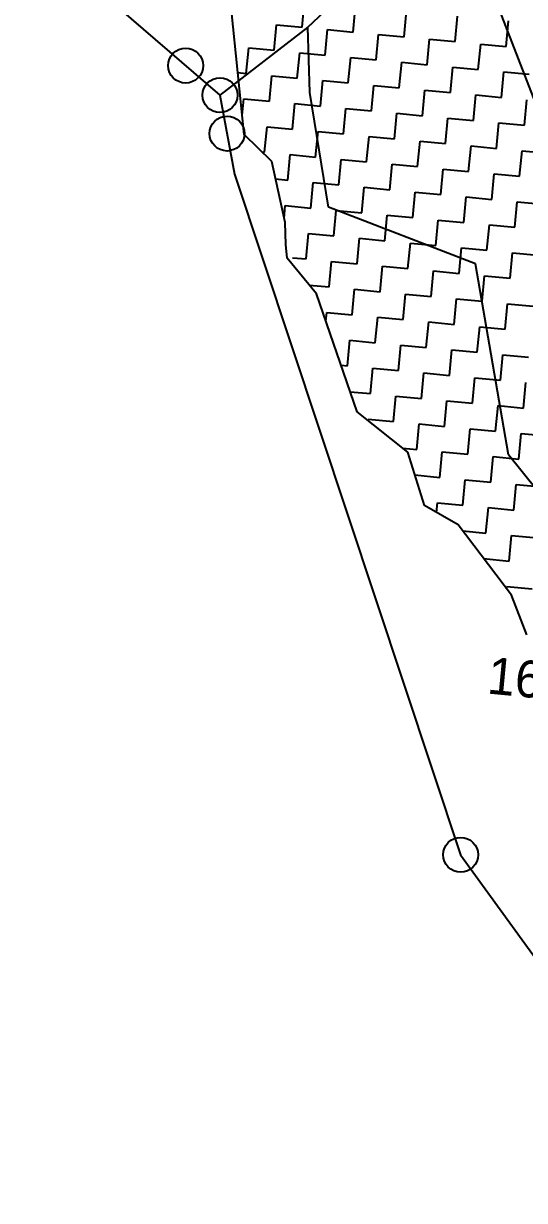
# Model space of a CAD drawing. Header units: metres. Extents: x 279090 to 282389, y 2073542 to 2078104.
# Drawn here: x 279720.7 to 279843.2, y 2076115.2 to 2076403.3 of the extents above; entities that cross this region are included whole.
import ezdxf
from ezdxf.enums import TextEntityAlignment as Align

# ---------------------------------------------------------------- set-up
doc = ezdxf.new("R2010")
doc.units = ezdxf.units.M
doc.header["$LTSCALE"] = 0.3
doc.header["$MEASUREMENT"] = 0
for name, color, linetype in [('POLY_HATCH', 12, 'Continuous'), ('POLY_PARCEL', 6, 'Continuous'), ('TEXT_PARCEL', 7, 'Continuous'), ('V_BOUND_LINE', 7, 'Continuous')]:
    doc.layers.add(name, color=color, linetype=linetype)
doc.styles.add('TEXT_MAP', font='', dxfattribs={"height": 1.8})
doc.styles.get('TEXT_MAP').set_extended_font_data('Kruti Dev 050')

msp = doc.modelspace()

# ---------------------------------------------------------------- linework, layer by layer
for centre in [(279760.31, 2076393), (279768.7, 2076385.76), (279770.44, 2076376.36), (279827.58, 2076199.82)]:
    msp.add_circle(centre, 4.27)
at = {"layer": 'POLY_HATCH'}
for p, q in [((279774.65, 2076376.15), (279771.51, 2076406.45)), ((279781.36, 2076369.52), (279774.65, 2076376.15)), ((279784.62, 2076354.55), (279781.36, 2076369.52)), ((279784.78, 2076349.2), (279784.62, 2076354.55)), ((279785.13, 2076345.84), (279784.78, 2076349.2)), ((279792.31, 2076337.16), (279785.13, 2076345.84)), ((279802.25, 2076308.22), (279792.31, 2076337.16)), ((279814.65, 2076298.39), (279802.25, 2076308.22)), ((279818.76, 2076285.33), (279814.65, 2076298.39)), ((279826.97, 2076280.56), (279818.76, 2076285.33)), ((279840.01, 2076263.33), (279826.97, 2076280.56)), ((279843.77, 2076253.65), (279840.01, 2076263.33))]:
    msp.add_line(p, q, dxfattribs=at)
at = {"layer": 'POLY_HATCH', "linetype": 'Continuous'}
for p, q in [((279788.8, 2076402.4), (279789.39, 2076408.64)), ((279801.28, 2076401.22), (279801.87, 2076407.46)), ((279813.76, 2076400.04), (279814.35, 2076406.28)), ((279826.24, 2076398.87), (279826.82, 2076405.11)), ((279838.71, 2076397.69), (279839.3, 2076403.93)), ((279781.97, 2076396.75), (279782.56, 2076402.98)), ((279782.56, 2076402.98), (279788.8, 2076402.4)), ((279794.45, 2076395.57), (279795.04, 2076401.81)), ((279795.04, 2076401.81), (279801.28, 2076401.22)), ((279806.93, 2076394.39), (279807.52, 2076400.63)), ((279807.52, 2076400.63), (279813.76, 2076400.04)), ((279819.41, 2076393.22), (279820, 2076399.46)), ((279820, 2076399.46), (279826.24, 2076398.87)), ((279831.89, 2076392.04), (279832.48, 2076398.28)), ((279832.48, 2076398.28), (279838.71, 2076397.69)), ((279775.15, 2076391.09), (279775.73, 2076397.33)), ((279775.73, 2076397.33), (279781.97, 2076396.75)), ((279787.62, 2076389.92), (279788.21, 2076396.16)), ((279788.21, 2076396.16), (279794.45, 2076395.57)), ((279800.1, 2076388.74), (279800.69, 2076394.98)), ((279800.69, 2076394.98), (279806.93, 2076394.39)), ((279812.58, 2076387.57), (279813.17, 2076393.8)), ((279813.17, 2076393.8), (279819.41, 2076393.22)), ((279825.06, 2076386.39), (279825.65, 2076392.63)), ((279825.65, 2076392.63), (279831.89, 2076392.04)), ((279773.08, 2076391.29), (279775.15, 2076391.09)), ((279780.8, 2076384.27), (279781.39, 2076390.51)), ((279781.39, 2076390.51), (279787.62, 2076389.92)), ((279793.28, 2076383.09), (279793.86, 2076389.33)), ((279793.86, 2076389.33), (279800.1, 2076388.74)), ((279837.54, 2076385.21), (279838.13, 2076391.45)), ((279838.13, 2076391.45), (279844.37, 2076390.86)), ((279805.75, 2076381.91), (279806.34, 2076388.15)), ((279806.34, 2076388.15), (279812.58, 2076387.57)), ((279818.23, 2076380.74), (279818.82, 2076386.98)), ((279818.82, 2076386.98), (279825.06, 2076386.39)), ((279774.17, 2076380.77), (279774.56, 2076384.86)), ((279774.56, 2076384.86), (279780.8, 2076384.27)), ((279786.45, 2076377.44), (279787.04, 2076383.68)), ((279787.04, 2076383.68), (279793.28, 2076383.09)), ((279830.71, 2076379.56), (279831.3, 2076385.8)), ((279831.3, 2076385.8), (279837.54, 2076385.21)), ((279843.19, 2076378.39), (279843.78, 2076384.63)), ((279798.93, 2076376.26), (279799.51, 2076382.5)), ((279799.51, 2076382.5), (279805.75, 2076381.91)), ((279811.41, 2076375.09), (279811.99, 2076381.33)), ((279811.99, 2076381.33), (279818.23, 2076380.74)), ((279823.88, 2076373.91), (279824.47, 2076380.15)), ((279824.47, 2076380.15), (279830.71, 2076379.56)), ((279779.62, 2076371.79), (279780.21, 2076378.03)), ((279780.21, 2076378.03), (279786.45, 2076377.44)), ((279836.36, 2076372.74), (279836.95, 2076378.97)), ((279836.95, 2076378.97), (279843.19, 2076378.39)), ((279792.1, 2076370.61), (279792.69, 2076376.85)), ((279792.69, 2076376.85), (279798.93, 2076376.26)), ((279804.58, 2076369.44), (279805.17, 2076375.68)), ((279805.17, 2076375.68), (279811.41, 2076375.09)), ((279817.06, 2076368.26), (279817.64, 2076374.5)), ((279817.64, 2076374.5), (279823.88, 2076373.91)), ((279779.01, 2076371.85), (279779.62, 2076371.79)), ((279829.53, 2076367.08), (279830.12, 2076373.32)), ((279830.12, 2076373.32), (279836.36, 2076372.74)), ((279842.01, 2076365.91), (279842.6, 2076372.15)), ((279842.6, 2076372.15), (279848.84, 2076371.56)), ((279785.27, 2076364.96), (279785.86, 2076371.2)), ((279785.86, 2076371.2), (279792.1, 2076370.61)), ((279797.75, 2076363.79), (279798.34, 2076370.02)), ((279798.34, 2076370.02), (279804.58, 2076369.44)), ((279810.23, 2076362.61), (279810.82, 2076368.85)), ((279810.82, 2076368.85), (279817.06, 2076368.26)), ((279822.71, 2076361.43), (279823.3, 2076367.67)), ((279823.3, 2076367.67), (279829.53, 2076367.08)), ((279835.19, 2076360.26), (279835.77, 2076366.5)), ((279835.77, 2076366.5), (279842.01, 2076365.91)), ((279782.29, 2076365.24), (279785.27, 2076364.96)), ((279790.92, 2076358.13), (279791.51, 2076364.37)), ((279791.51, 2076364.37), (279797.75, 2076363.79)), ((279803.4, 2076356.96), (279803.99, 2076363.2)), ((279803.99, 2076363.2), (279810.23, 2076362.61)), ((279815.88, 2076355.78), (279816.47, 2076362.02)), ((279816.47, 2076362.02), (279822.71, 2076361.43)), ((279828.36, 2076354.61), (279828.95, 2076360.84)), ((279828.95, 2076360.84), (279835.19, 2076360.26)), ((279784.39, 2076355.59), (279784.68, 2076358.72)), ((279784.68, 2076358.72), (279790.92, 2076358.13)), ((279796.57, 2076351.31), (279797.16, 2076357.55)), ((279797.16, 2076357.55), (279803.4, 2076356.96)), ((279840.84, 2076353.43), (279841.42, 2076359.67)), ((279841.42, 2076359.67), (279847.66, 2076359.08)), ((279809.05, 2076350.13), (279809.64, 2076356.37)), ((279809.64, 2076356.37), (279815.88, 2076355.78)), ((279821.53, 2076348.95), (279822.12, 2076355.19)), ((279822.12, 2076355.19), (279828.36, 2076354.61)), ((279789.75, 2076345.66), (279790.34, 2076351.9)), ((279790.34, 2076351.9), (279796.57, 2076351.31)), ((279834.01, 2076347.78), (279834.6, 2076354.02)), ((279834.6, 2076354.02), (279840.84, 2076353.43)), ((279802.23, 2076344.48), (279802.81, 2076350.72)), ((279802.81, 2076350.72), (279809.05, 2076350.13)), ((279814.7, 2076343.3), (279815.29, 2076349.54)), ((279815.29, 2076349.54), (279821.53, 2076348.95)), ((279827.18, 2076342.13), (279827.77, 2076348.37)), ((279827.77, 2076348.37), (279834.01, 2076347.78)), ((279786.48, 2076345.96), (279789.75, 2076345.66)), ((279839.66, 2076340.95), (279840.25, 2076347.19)), ((279840.25, 2076347.19), (279846.49, 2076346.6)), ((279795.4, 2076338.83), (279795.99, 2076345.07)), ((279795.99, 2076345.07), (279802.23, 2076344.48)), ((279807.88, 2076337.65), (279808.46, 2076343.89)), ((279808.46, 2076343.89), (279814.7, 2076343.3)), ((279820.35, 2076336.48), (279820.94, 2076342.72)), ((279820.94, 2076342.72), (279827.18, 2076342.13)), ((279832.83, 2076335.3), (279833.42, 2076341.54)), ((279833.42, 2076341.54), (279839.66, 2076340.95)), ((279790.55, 2076339.29), (279795.4, 2076338.83)), ((279801.05, 2076332), (279801.64, 2076338.24)), ((279801.64, 2076338.24), (279807.88, 2076337.65)), ((279813.53, 2076330.83), (279814.12, 2076337.06)), ((279814.12, 2076337.06), (279820.35, 2076336.48)), ((279826.01, 2076329.65), (279826.59, 2076335.89)), ((279826.59, 2076335.89), (279832.83, 2076335.3)), ((279838.48, 2076328.47), (279839.07, 2076334.71)), ((279839.07, 2076334.71), (279845.31, 2076334.12)), ((279794.61, 2076330.46), (279794.81, 2076332.59)), ((279794.81, 2076332.59), (279801.05, 2076332)), ((279806.7, 2076325.17), (279807.29, 2076331.41)), ((279807.29, 2076331.41), (279813.53, 2076330.83)), ((279819.18, 2076324), (279819.77, 2076330.24)), ((279819.77, 2076330.24), (279826.01, 2076329.65)), ((279831.66, 2076322.82), (279832.25, 2076329.06)), ((279832.25, 2076329.06), (279838.48, 2076328.47)), ((279799.87, 2076319.52), (279800.46, 2076325.76)), ((279800.46, 2076325.76), (279806.7, 2076325.17)), ((279812.35, 2076318.35), (279812.94, 2076324.59)), ((279812.94, 2076324.59), (279819.18, 2076324)), ((279824.83, 2076317.17), (279825.42, 2076323.41)), ((279825.42, 2076323.41), (279831.66, 2076322.82)), ((279798.32, 2076319.67), (279799.87, 2076319.52)), ((279837.31, 2076315.99), (279837.9, 2076322.23)), ((279837.9, 2076322.23), (279844.14, 2076321.65)), ((279805.52, 2076312.7), (279806.11, 2076318.93)), ((279806.11, 2076318.93), (279812.35, 2076318.35)), ((279818, 2076311.52), (279818.59, 2076317.76)), ((279818.59, 2076317.76), (279824.83, 2076317.17)), ((279830.48, 2076310.34), (279831.07, 2076316.58)), ((279831.07, 2076316.58), (279837.31, 2076315.99)), ((279842.96, 2076309.17), (279843.55, 2076315.41)), ((279800.55, 2076313.16), (279805.52, 2076312.7)), ((279811.18, 2076305.87), (279811.76, 2076312.11)), ((279811.76, 2076312.11), (279818, 2076311.52)), ((279823.65, 2076304.69), (279824.24, 2076310.93)), ((279824.24, 2076310.93), (279830.48, 2076310.34)), ((279836.13, 2076303.52), (279836.72, 2076309.76)), ((279836.72, 2076309.76), (279842.96, 2076309.17)), ((279804.9, 2076306.12), (279804.94, 2076306.46)), ((279804.94, 2076306.46), (279811.18, 2076305.87)), ((279816.83, 2076299.04), (279817.41, 2076305.28)), ((279817.41, 2076305.28), (279823.65, 2076304.69)), ((279829.3, 2076297.86), (279829.89, 2076304.1)), ((279829.89, 2076304.1), (279836.13, 2076303.52)), ((279841.78, 2076296.69), (279842.37, 2076302.93)), ((279842.37, 2076302.93), (279848.61, 2076302.34)), ((279813.42, 2076299.36), (279816.83, 2076299.04)), ((279822.48, 2076292.21), (279823.07, 2076298.45)), ((279823.07, 2076298.45), (279829.3, 2076297.86)), ((279834.96, 2076291.04), (279835.54, 2076297.28)), ((279835.54, 2076297.28), (279841.78, 2076296.69)), ((279816.41, 2076292.79), (279822.48, 2076292.21)), ((279828.13, 2076285.39), (279828.72, 2076291.63)), ((279828.72, 2076291.63), (279834.96, 2076291.04)), ((279840.61, 2076284.21), (279841.19, 2076290.45)), ((279841.19, 2076290.45), (279847.43, 2076289.86)), ((279821.67, 2076283.64), (279821.89, 2076285.97)), ((279821.89, 2076285.97), (279828.13, 2076285.39)), ((279833.78, 2076278.56), (279834.37, 2076284.8)), ((279834.37, 2076284.8), (279840.61, 2076284.21)), ((279828.08, 2076279.1), (279833.78, 2076278.56)), ((279839.43, 2076271.73), (279840.02, 2076277.97)), ((279840.02, 2076277.97), (279846.26, 2076277.38)), ((279833.21, 2076272.32), (279839.43, 2076271.73)), ((279838.79, 2076264.95), (279838.84, 2076265.49)), ((279838.84, 2076265.49), (279845.08, 2076264.9))]:
    msp.add_line(p, q, dxfattribs=at)
at = {"layer": 'POLY_PARCEL'}
for p, q in [((279790.23, 2076402.44), (279830.13, 2076440.02)), ((279837.01, 2076406.68), (279855.82, 2076357.88)), ((279790.23, 2076402.44), (279768.7, 2076385.76)), ((279790.72, 2076386.38), (279790.23, 2076402.44)), ((279795.29, 2076358.31), (279790.72, 2076386.38)), ((279831.2, 2076344.51), (279795.29, 2076358.31)), ((279839.26, 2076297.74), (279831.2, 2076344.51)), ((279874.67, 2076253.65), (279839.26, 2076297.74))]:
    msp.add_line(p, q, dxfattribs=at)
at = {"layer": 'V_BOUND_LINE', "ltscale": 10}
for p, q in [((279720.65, 2076427.2), (279768.7, 2076385.76)), ((279768.7, 2076385.76), (279772.28, 2076366.41)), ((279772.28, 2076366.41), (279827.58, 2076199.82)), ((279827.58, 2076199.82), (279910.97, 2076084.5))]:
    msp.add_line(p, q, dxfattribs=at)

# ---------------------------------------------------------------- texts
at = {"layer": 'TEXT_PARCEL', "style": 'TEXT_MAP'}
msp.add_text('164', height=9.024, rotation=354.6152, dxfattribs=at).set_placement((279844.3, 2076242.87), align=Align.MIDDLE)

doc.saveas('drawing.dxf')
